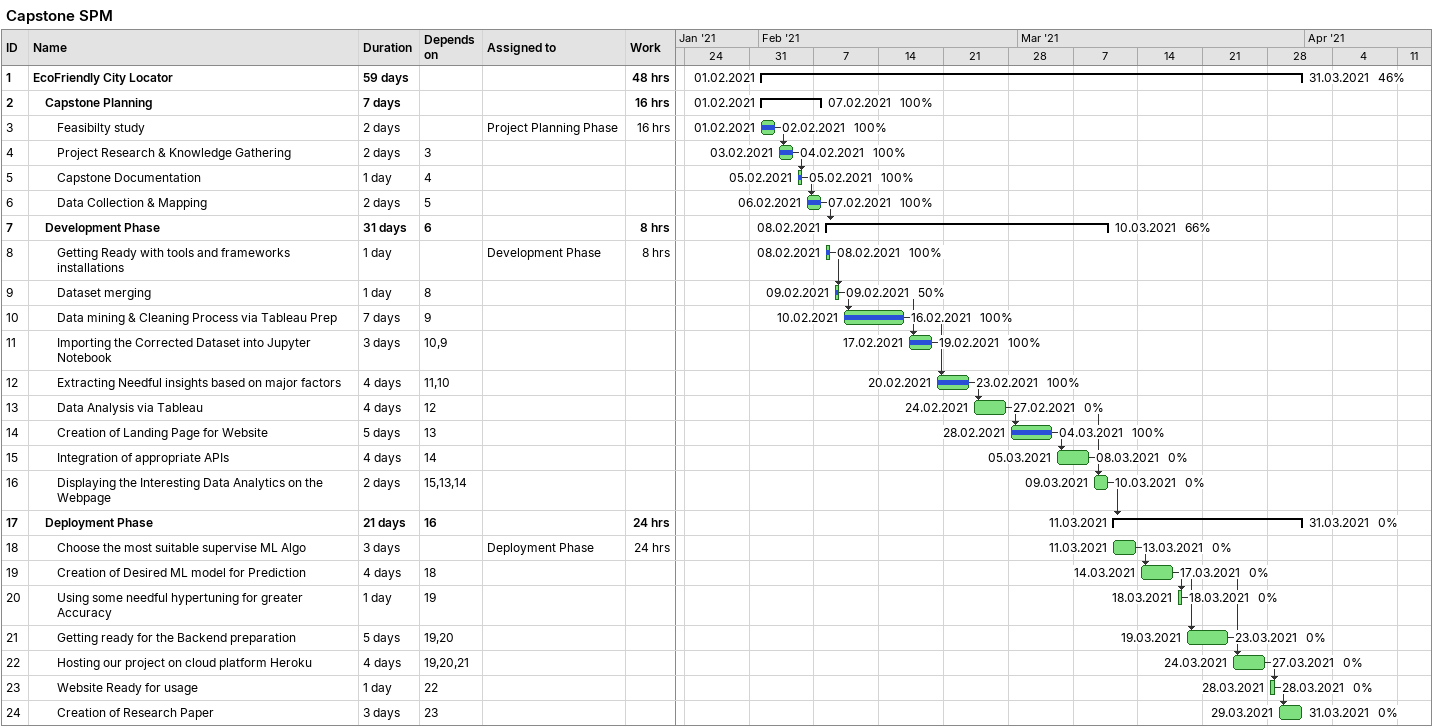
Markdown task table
Capstone SPM

| ID | Level | Task | Duration | Start | Finish | Predecessors | Resources | % complete | Work (h) |
|---|---|---|---|---|---|---|---|---|---|
| 1 | 1 | **EcoFriendly City Locator** | 59d | 2021-02-01 | 2021-03-31 |  |  | 46 | 48 |
| 2 | 2 | **Capstone Planning** | 7d | 2021-02-01 | 2021-02-07 |  |  | 100 | 16 |
| 3 | 3 | Feasibilty study | 2d | 2021-02-01 | 2021-02-02 |  | Project Planning Phase | 100 | 16 |
| 4 | 3 | Project Research & Knowledge Gathering | 2d | 2021-02-03 | 2021-02-04 | 3 |  | 100 |  |
| 5 | 3 | Capstone Documentation | 1d | 2021-02-05 | 2021-02-05 | 4 |  | 100 |  |
| 6 | 3 | Data Collection & Mapping | 2d | 2021-02-06 | 2021-02-07 | 5 |  | 100 |  |
| 7 | 2 | **Development Phase** | 31d | 2021-02-08 | 2021-03-10 | 6 |  | 66 | 8 |
| 8 | 3 | Getting Ready with tools and frameworks installations | 1d | 2021-02-08 | 2021-02-08 |  | Development Phase | 100 | 8 |
| 9 | 3 | Dataset merging | 1d | 2021-02-09 | 2021-02-09 | 8 |  | 50 |  |
| 10 | 3 | Data mining & Cleaning Process via Tableau Prep | 7d | 2021-02-10 | 2021-02-16 | 9 |  | 100 |  |
| 11 | 3 | Importing the Corrected Dataset into Jupyter Notebook | 3d | 2021-02-17 | 2021-02-19 | 10, 9 |  | 100 |  |
| 12 | 3 | Extracting Needful insights based on major factors | 4d | 2021-02-20 | 2021-02-23 | 11, 10 |  | 100 |  |
| 13 | 3 | Data Analysis via Tableau | 4d | 2021-02-24 | 2021-02-27 | 12 |  | 0 |  |
| 14 | 3 | Creation of Landing Page for Website | 5d | 2021-02-28 | 2021-03-04 | 13 |  | 100 |  |
| 15 | 3 | Integration of appropriate APIs | 4d | 2021-03-05 | 2021-03-08 | 14 |  | 0 |  |
| 16 | 3 | Displaying the Interesting Data Analytics on the Webpage | 2d | 2021-03-09 | 2021-03-10 | 15, 13, 14 |  | 0 |  |
| 17 | 2 | **Deployment Phase** | 21d | 2021-03-11 | 2021-03-31 | 16 |  | 0 | 24 |
| 18 | 3 | Choose the most suitable supervise ML Algo | 3d | 2021-03-11 | 2021-03-13 |  | Deployment Phase | 0 | 24 |
| 19 | 3 | Creation of Desired ML model for Prediction | 4d | 2021-03-14 | 2021-03-17 | 18 |  | 0 |  |
| 20 | 3 | Using some needful hypertuning for greater Accuracy | 1d | 2021-03-18 | 2021-03-18 | 19 |  | 0 |  |
| 21 | 3 | Getting ready for the Backend preparation | 5d | 2021-03-19 | 2021-03-23 | 19, 20 |  | 0 |  |
| 22 | 3 | Hosting our project on cloud platform Heroku | 4d | 2021-03-24 | 2021-03-27 | 19, 20, 21 |  | 0 |  |
| 23 | 3 | Website Ready for usage | 1d | 2021-03-28 | 2021-03-28 | 22 |  | 0 |  |
| 24 | 3 | Creation of Research Paper | 3d | 2021-03-29 | 2021-03-31 | 23 |  | 0 |  |
